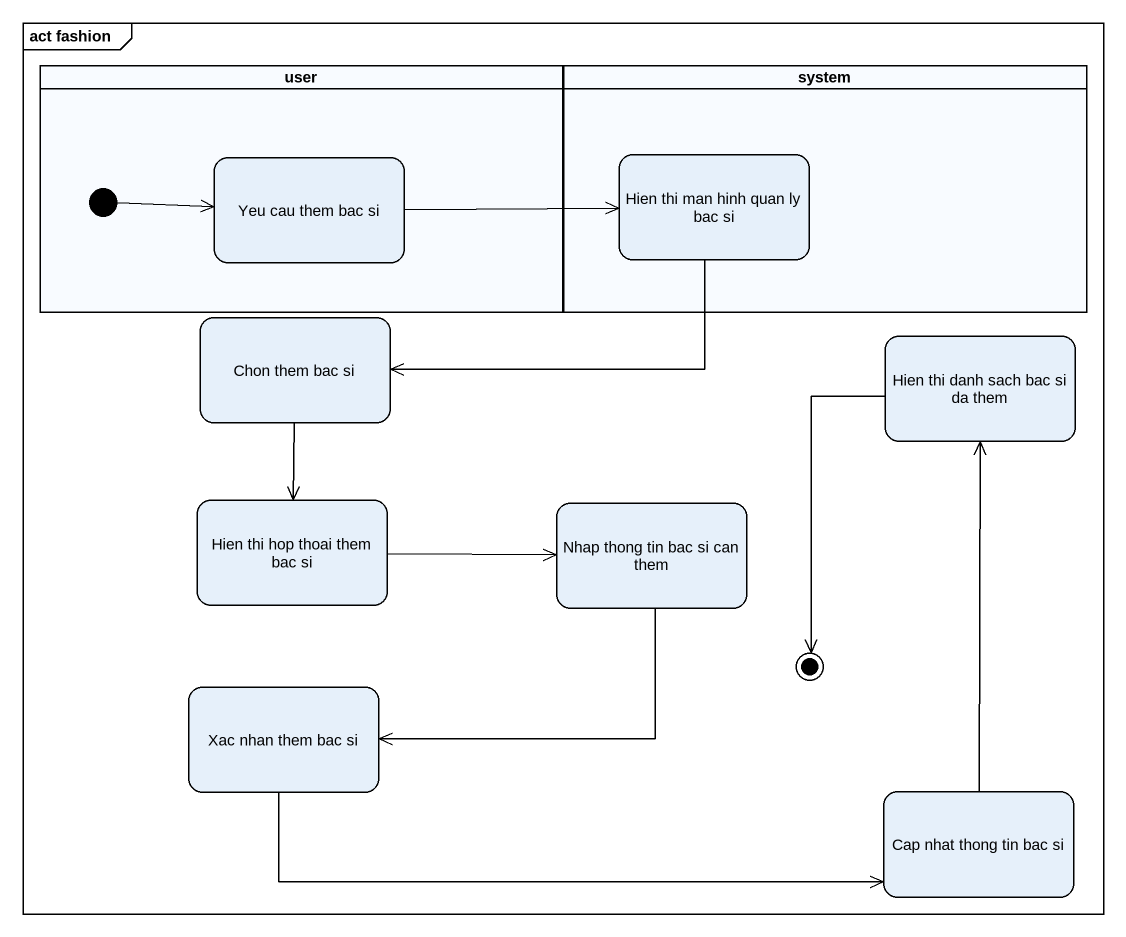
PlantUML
@startuml
mainframe act fashion
hide empty description
state user <<partition>> {
  state "Yeu cau them bac si" as Yeu_cau_them_bac_si
  [*] -right-> Yeu_cau_them_bac_si
}
state system <<partition>> {
  state "Hien thi man hinh quan ly bac si" as Hien_thi_man_hinh_quan_ly
}
state "Chon them bac si" as Chon_them_bac_si
state "Hien thi danh sach bac si da them" as Hien_thi_danh_sach_bac_si
state "Hien thi hop thoai them bac si" as Hien_thi_hop_thoai_them_bac
state "Nhap thong tin bac si can them" as Nhap_thong_tin_bac_si_can
state "Xac nhan them bac si" as Xac_nhan_them_bac_si
state "Cap nhat thong tin bac si" as Cap_nhat_thong_tin_bac_si
Yeu_cau_them_bac_si -right-> Hien_thi_man_hinh_quan_ly
Hien_thi_man_hinh_quan_ly -left-> Chon_them_bac_si
Chon_them_bac_si --> Hien_thi_hop_thoai_them_bac
Hien_thi_hop_thoai_them_bac -right-> Nhap_thong_tin_bac_si_can
Nhap_thong_tin_bac_si_can -left-> Xac_nhan_them_bac_si
Xac_nhan_them_bac_si -right-> Cap_nhat_thong_tin_bac_si
Cap_nhat_thong_tin_bac_si -up-> Hien_thi_danh_sach_bac_si
Hien_thi_danh_sach_bac_si --> [*]
@enduml
